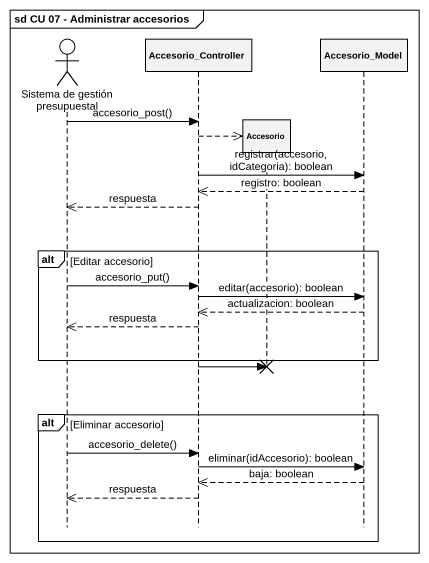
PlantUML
@startuml
mainframe sd CU 07 - Administrar accesorios
hide footbox
actor "Sistema de gestión presupuestal" as Sistema_de_gestión
participant Accesorio_Controller
participant Accesorio
participant Accesorio_Model

Sistema_de_gestión -> Accesorio_Controller : accesorio_post()
Accesorio_Controller -->> Accesorio **
Accesorio_Controller -> Accesorio_Model : registrar(accesorio, idCategoria): boolean
Accesorio_Model -->> Accesorio_Controller : registro: boolean
Accesorio_Controller -->> Sistema_de_gestión : respuesta
alt Editar accesorio
  Sistema_de_gestión -> Accesorio_Controller : accesorio_put()
  Accesorio_Controller -> Accesorio_Model : editar(accesorio): boolean
  Accesorio_Model -->> Accesorio_Controller : actualizacion: boolean
  Accesorio_Controller -->> Sistema_de_gestión : respuesta
end
Accesorio_Controller -> Accesorio !!
alt Eliminar accesorio
  Sistema_de_gestión -> Accesorio_Controller : accesorio_delete()
  Accesorio_Controller -> Accesorio_Model : eliminar(idAccesorio): boolean
  Accesorio_Model -->> Accesorio_Controller : baja: boolean
  Accesorio_Controller -->> Sistema_de_gestión : respuesta
end
@enduml
